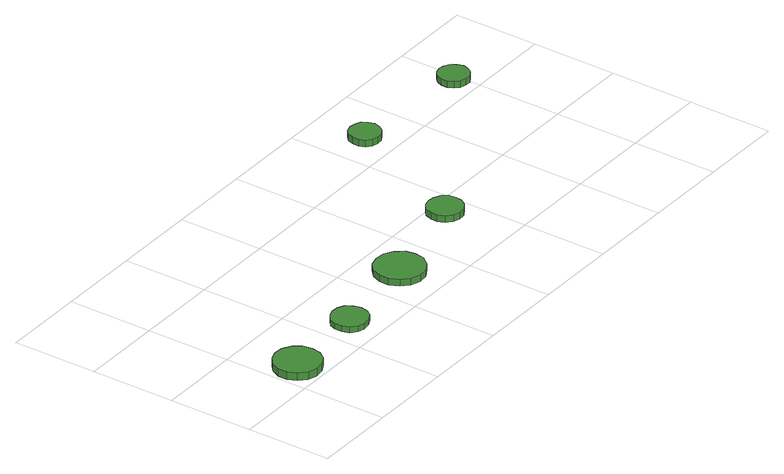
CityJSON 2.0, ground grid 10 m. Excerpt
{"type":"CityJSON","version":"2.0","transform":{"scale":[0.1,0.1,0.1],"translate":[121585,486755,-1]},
"CityObjects":{
"tree1":{"type":"SolitaryVegetationObject","attributes":{"function":"something"},"geometry":[{"type":"MultiSurface","lod":"1","boundaries":[[[0,1,2,3,4,5,6,7,8,9,10,11,12,13,14]],[[15,16,17,18,19,20,21,22,23,24,25,26,27,28,29]],[[0,29,28,1]],[[1,28,27,2]],[[2,27,26,3]],[[3,26,25,4]],[[4,25,24,5]],[[5,24,23,6]],[[6,23,22,7]],[[7,22,21,8]],[[8,21,20,9]],[[9,20,19,10]],[[10,19,18,11]],[[11,18,17,12]],[[12,17,16,13]],[[13,16,15,14]],[[14,15,29,0]]]}]},
"tree2":{"type":"SolitaryVegetationObject","attributes":{"function":"something"},"geometry":[{"type":"MultiSurface","lod":"1","boundaries":[[[30,31,32,33,34,35,36,37,38,39,40,41,42,43,44]],[[45,46,47,48,49,50,51,52,53,54,55,56,57,58,59]],[[30,59,58,31]],[[31,58,57,32]],[[32,57,56,33]],[[33,56,55,34]],[[34,55,54,35]],[[35,54,53,36]],[[36,53,52,37]],[[37,52,51,38]],[[38,51,50,39]],[[39,50,49,40]],[[40,49,48,41]],[[41,48,47,42]],[[42,47,46,43]],[[43,46,45,44]],[[44,45,59,30]]]}]},
"tree3":{"type":"SolitaryVegetationObject","attributes":{"function":"something"},"geometry":[{"type":"MultiSurface","lod":"1","boundaries":[[[60,61,62,63,64,65,66,67,68,69,70,71,72,73,74]],[[75,76,77,78,79,80,81,82,83,84,85,86,87,88,89]],[[60,89,88,61]],[[61,88,87,62]],[[62,87,86,63]],[[63,86,85,64]],[[64,85,84,65]],[[65,84,83,66]],[[66,83,82,67]],[[67,82,81,68]],[[68,81,80,69]],[[69,80,79,70]],[[70,79,78,71]],[[71,78,77,72]],[[72,77,76,73]],[[73,76,75,74]],[[74,75,89,60]]]}]},
"tree4":{"type":"SolitaryVegetationObject","attributes":{"function":"something"},"geometry":[{"type":"MultiSurface","lod":"1","boundaries":[[[90,91,92,93,94,95,96,97,98,99,100,101,102,103,104]],[[105,106,107,108,109,110,111,112,113,114,115,116,117,118,119]],[[90,119,118,91]],[[91,118,117,92]],[[92,117,116,93]],[[93,116,115,94]],[[94,115,114,95]],[[95,114,113,96]],[[96,113,112,97]],[[97,112,111,98]],[[98,111,110,99]],[[99,110,109,100]],[[100,109,108,101]],[[101,108,107,102]],[[102,107,106,103]],[[103,106,105,104]],[[104,105,119,90]]]}]},
"tree5":{"type":"SolitaryVegetationObject","attributes":{"function":"something"},"geometry":[{"type":"MultiSurface","lod":"1","boundaries":[[[120,121,122,123,124,125,126,127,128,129,130,131,132,133,134]],[[135,136,137,138,139,140,141,142,143,144,145,146,147,148,149]],[[120,149,148,121]],[[121,148,147,122]],[[122,147,146,123]],[[123,146,145,124]],[[124,145,144,125]],[[125,144,143,126]],[[126,143,142,127]],[[127,142,141,128]],[[128,141,140,129]],[[129,140,139,130]],[[130,139,138,131]],[[131,138,137,132]],[[132,137,136,133]],[[133,136,135,134]],[[134,135,149,120]]]}]},
"tree6":{"type":"SolitaryVegetationObject","attributes":{"function":"something"},"geometry":[{"type":"MultiSurface","lod":"1","boundaries":[[[150,151,152,153,154,155,156,157,158,159,160,161,162,163,164]],[[165,166,167,168,169,170,171,172,173,174,175,176,177,178,179]],[[150,179,178,151]],[[151,178,177,152]],[[152,177,176,153]],[[153,176,175,154]],[[154,175,174,155]],[[155,174,173,156]],[[156,173,172,157]],[[157,172,171,158]],[[158,171,170,159]],[[159,170,169,160]],[[160,169,168,161]],[[161,168,167,162]],[[162,167,166,163]],[[163,166,165,164]],[[164,165,179,150]]]}]}
},
"vertices":[
[59,32,16],[57,43,16],[50,52,16],[40,58,16],[29,59,16],[18,55,16],[10,48,16],[5,37,16],[5,26,16],[10,16,16],[18,8,16],[29,5,16],[40,6,16],[50,11,16],[57,21,16],[57,21,7],[50,11,7],[40,6,7],[29,5,7],[18,8,7],[10,16,7],[5,26,7],[5,37,7],[10,48,7],[18,55,7],[29,59,7],[40,58,7],[50,52,7],[57,43,7],[59,32,7],
[158,39,14],[156,47,14],[151,55,14],[143,59,14],[134,60,14],[126,57,14],[119,51,14],[116,43,14],[116,34,14],[119,26,14],[126,20,14],[134,18,14],[143,19,14],[151,23,14],[156,30,14],[156,30,7],[151,23,7],[143,19,7],[134,18,7],[126,20,7],[119,26,7],[116,34,7],[116,43,7],[119,51,7],[126,57,7],[134,60,7],[143,59,7],[151,55,7],[156,47,7],[158,39,7],
[277,54,15],[275,65,15],[267,75,15],[257,81,15],[245,82,15],[234,79,15],[225,71,15],[220,60,15],[220,48,15],[225,37,15],[234,29,15],[245,25,15],[257,26,15],[267,32,15],[275,42,15],[275,42,7],[267,32,7],[257,26,7],[245,25,7],[234,29,7],[225,37,7],[220,48,7],[220,60,7],[225,71,7],[234,79,7],[245,82,7],[257,81,7],[267,75,7],[275,65,7],[277,54,7],
[393,84,15],[392,92,15],[387,99,15],[379,103,15],[371,104,15],[363,102,15],[356,96,15],[353,88,15],[353,80,15],[356,72,15],[363,66,15],[371,63,15],[379,64,15],[387,69,15],[392,76,15],[392,76,7],[387,69,7],[379,64,7],[371,63,7],[363,66,7],[356,72,7],[353,80,7],[353,88,7],[356,96,7],[363,102,7],[371,104,7],[379,103,7],[387,99,7],[392,92,7],[393,84,7],
[464,238,15],[462,245,15],[458,252,15],[451,255,15],[444,256,15],[436,254,15],[431,249,15],[428,242,15],[428,234,15],[431,227,15],[436,222,15],[444,220,15],[451,221,15],[458,225,15],[462,231,15],[462,231,7],[458,225,7],[451,221,7],[444,220,7],[436,222,7],[431,227,7],[428,234,7],[428,242,7],[431,249,7],[436,254,7],[444,256,7],[451,255,7],[458,252,7],[462,245,7],[464,238,7],
[612,229,15],[610,236,15],[606,242,15],[599,246,15],[592,247,15],[585,245,15],[580,240,15],[577,233,15],[577,226,15],[580,219,15],[585,214,15],[592,212,15],[599,212,15],[606,216,15],[610,222,15],[610,222,7],[606,216,7],[599,212,7],[592,212,7],[585,214,7],[580,219,7],[577,226,7],[577,233,7],[580,240,7],[585,245,7],[592,247,7],[599,246,7],[606,242,7],[610,236,7],[612,229,7]
]}
